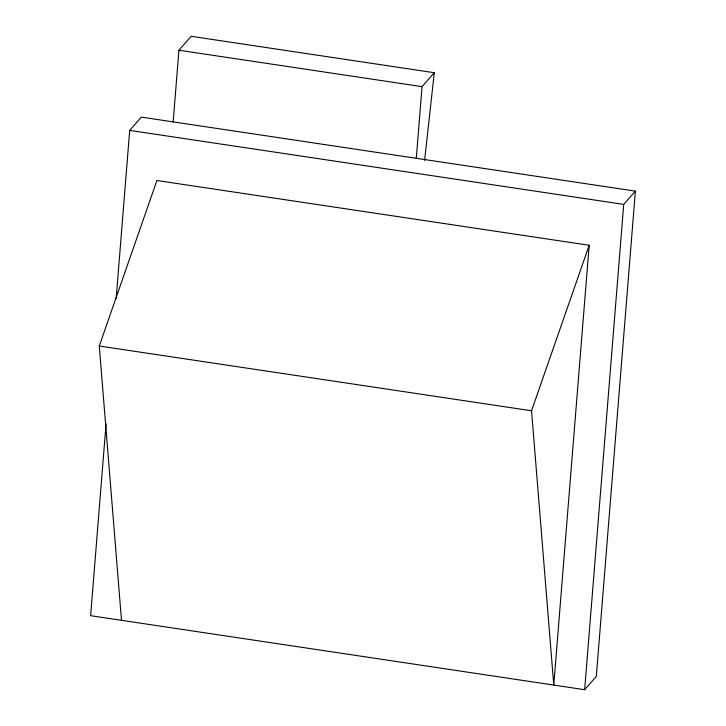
<?xml version="1.0" encoding="UTF-8"?>
<svg xmlns="http://www.w3.org/2000/svg" width="726" height="726" viewBox="0 0 726 726"><rect width="100%" height="100%" fill="white"/><g stroke="black" fill="none" stroke-linecap="round" stroke-linejoin="round"><path stroke-width="1.09" d="M106.069 423.83L90.623 615.693L584.648 689.7L596.3 676.432L635.377 191.119L141.352 117.122L129.7 130.39L116.16 298.558M173.16 121.886L178.923 50.23L191.165 36.3L434.284 72.718L424.601 160.428M416.279 158.304L422.051 86.648L434.284 72.718M589.176 245.27L553.775 685.072L531.55 410.771L589.176 245.27L156.907 180.511L99.271 346.021L121.505 620.322M584.648 689.7L623.716 204.396L635.377 191.119M178.923 50.23L422.051 86.648M129.7 130.39L623.716 204.396M99.271 346.021L531.55 410.771"/></g></svg>
